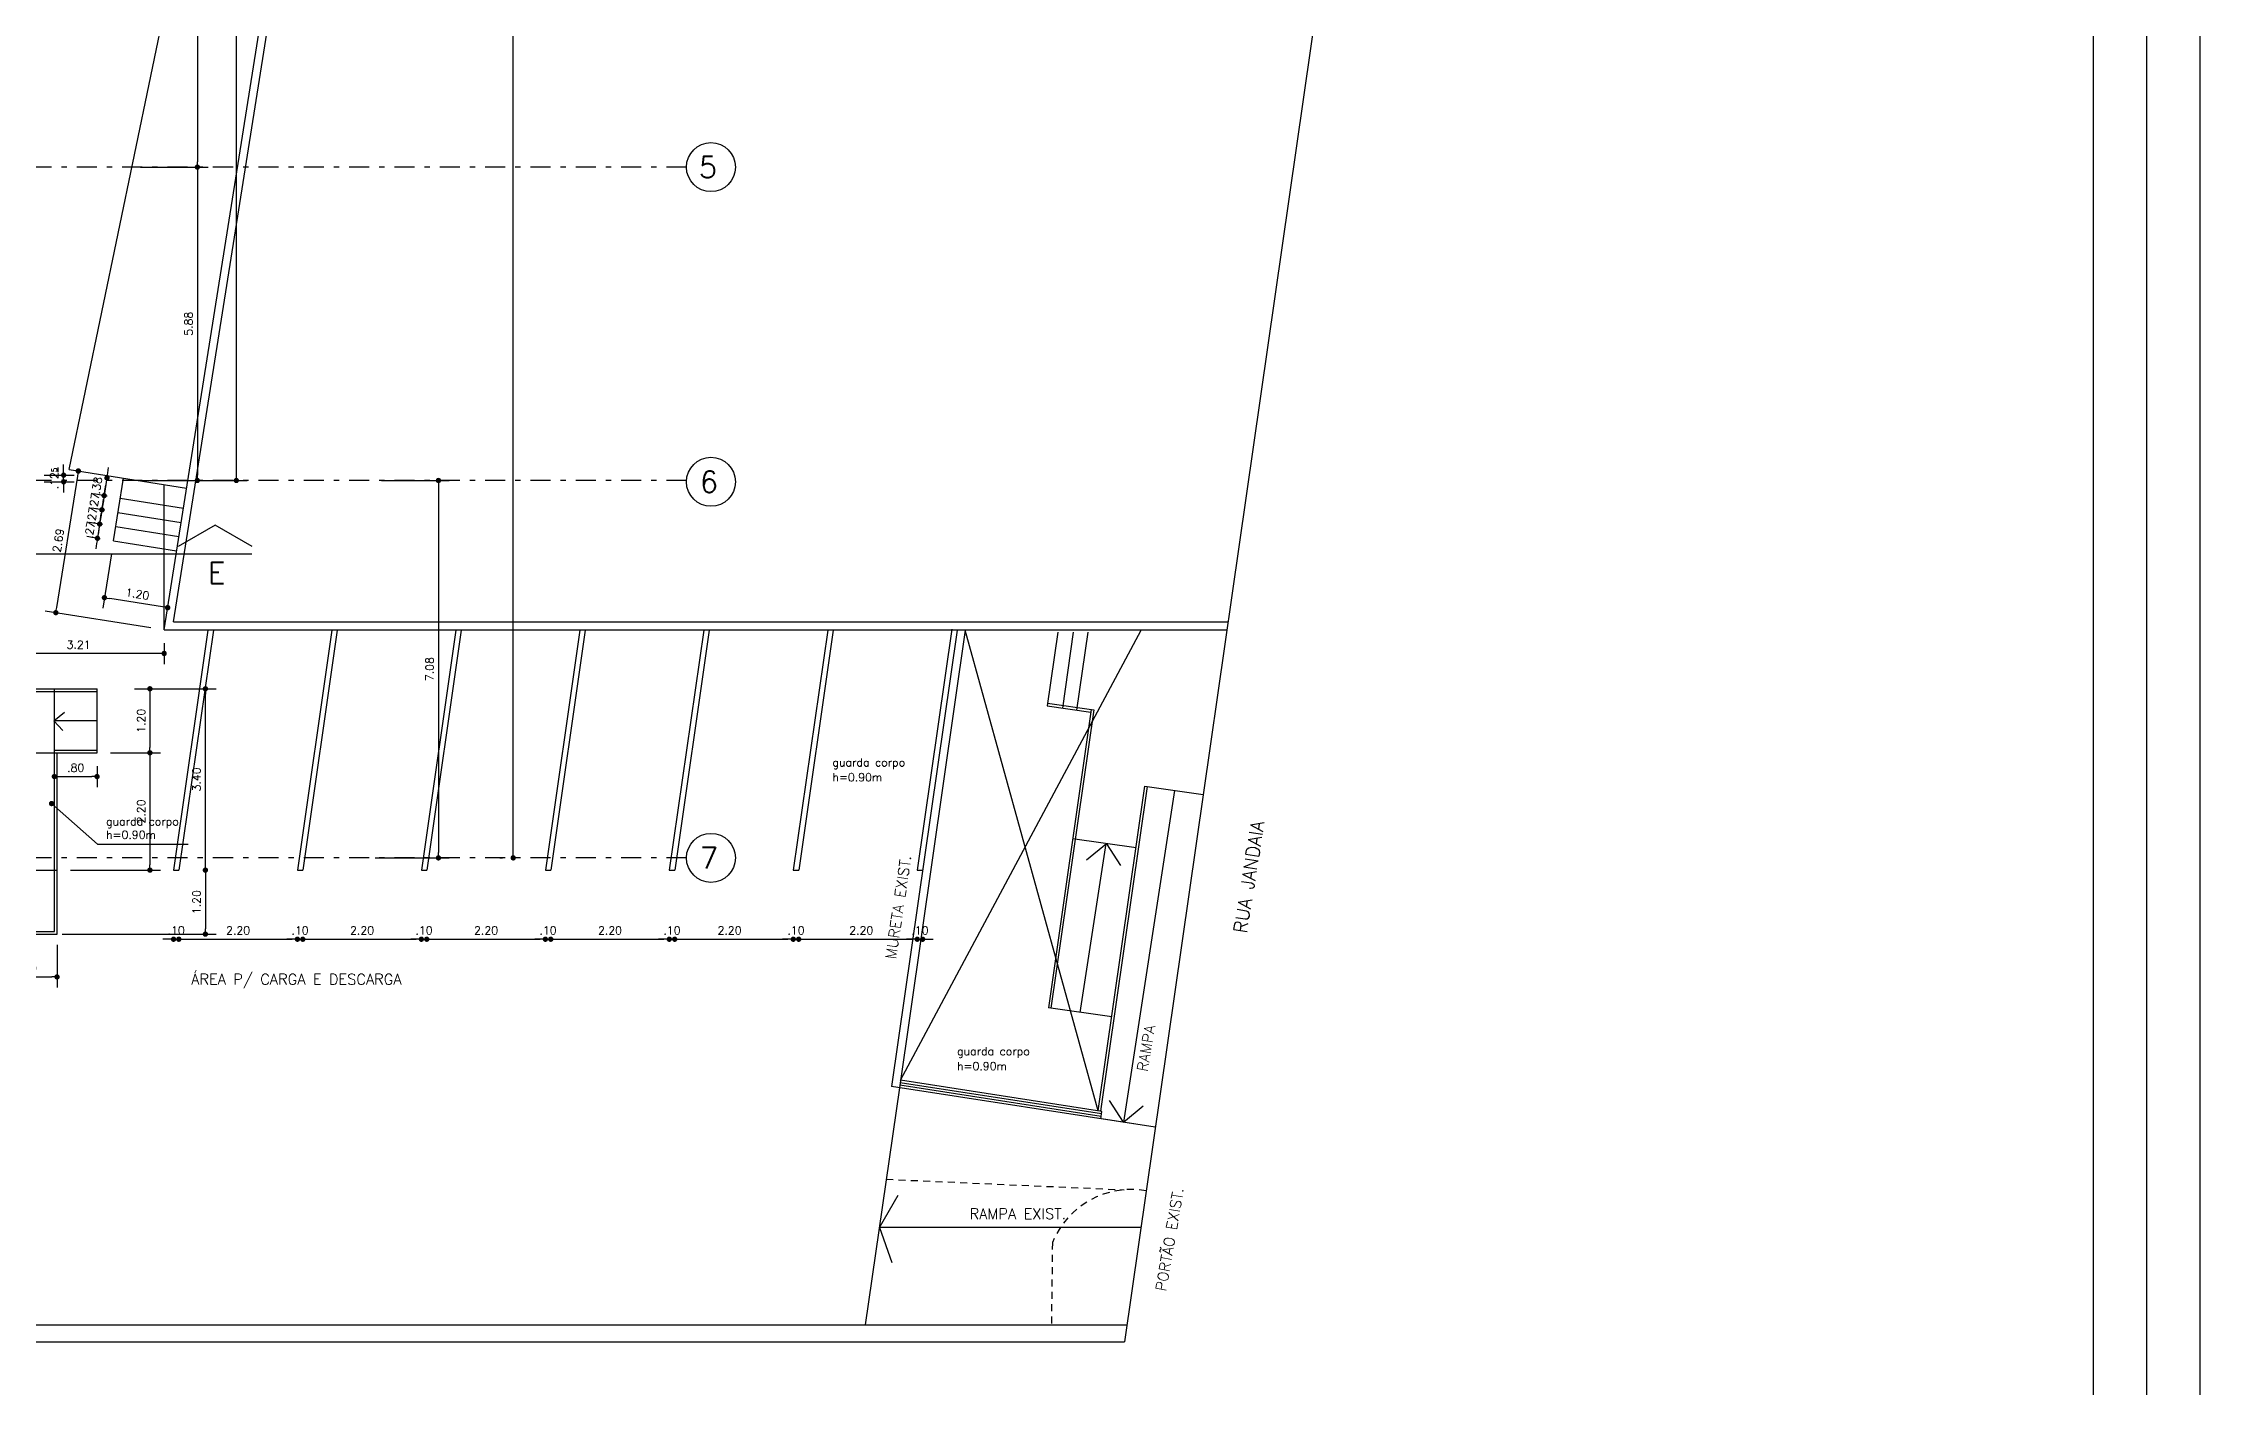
# Model space of a CAD drawing. Extents: x -14 to 107, y -33 to 53.
# Drawn here: x 66.78 to 107.2, y -0.86 to 24.35 of the extents above; entities that cross this region are included whole.
import ezdxf

# ---------------------------------------------------------------- set-up
doc = ezdxf.new("R2010")
doc.units = 0
doc.header["$LTSCALE"] = 1.5
doc.header["$MEASUREMENT"] = 0
doc.linetypes.add('DASHDOT', pattern=[1, 0.5, -0.25, 0, -0.25])
doc.linetypes.add('HIDDEN', pattern=[0.375, 0.25, -0.125])
doc.layers.get('0').update_dxf_attribs({"linetype": 'CONTINUOUS'})
for name, color, linetype in [('A-PAREDE', 3, 'CONTINUOUS'), ('A-PECAS', 7, 'CONTINUOUS'), ('COTAS', 7, 'CONTINUOUS'), ('EIXOS', 32, 'DASHDOT'), ('N-LNHVISTA', 7, 'CONTINUOUS'), ('N-NOTACOES', 6, 'CONTINUOUS'), ('N-TEXTO', 7, 'CONTINUOUS'), ('PLACA-PRE-MOLDADA', 6, 'CONTINUOUS'), ('PLATEIA1', 7, 'CONTINUOUS'), ('SOLID', 251, 'CONTINUOUS'), ('T-FOLHA', 7, 'CONTINUOUS')]:
    doc.layers.add(name, color=color, linetype=linetype)
doc.styles.add('COTA', font='romans.shx')
doc.styles.add('REGUA-080', font='simplex', dxfattribs={"height": 0.15})
doc.styles.add('REGUA-100', font='simplex.shx', dxfattribs={"height": 0.25})
doc.styles.add('ROMANS', font='romans')
doc.styles.add('TERREOB$0$REGUA-080', font='simplex.shx', dxfattribs={"height": 0.4})
doc.dimstyles.new('DG060-1', dxfattribs={"dimscale": 0.1, "dimtxt": 1.5, "dimasz": 1, "dimexe": 2, "dimexo": 2.5, "dimgap": 0.9, "dimtad": 1, "dimzin": 4, "dimdsep": 46, "dimtxsty": 'COTA', "dimblk": 'DOT', "dimblk1": 'DOT', "dimblk2": 'DOT', "dimsah": 1, "dimcen": 0.09, "dimclrd": 1, "dimclre": 1, "dimclrt": 2, "dimadec": 0, "dimazin": 0, "dimtfac": 1, "dimtdec": 4, "dimtix": 1, "dimtmove": 2, "dimatfit": 3, "dimldrblk": 'DOT', "dimfxl": 1, "dimtvp": 2, "dimtolj": 1, "dimtzin": 0, "dimarcsym": 0})

# ---------------------------------------------------------------- blocks, each defined once
blk = doc.blocks.new('N-1116')
at = {"layer": 'N-NOTACOES'}
blk.add_line((0.0315, 0), (0, 0), dxfattribs=at)
blk.add_lwpolyline([(0.03155, 0.00146), (0.02463, 0.00546), (0.0177, 0.00146)], dxfattribs=at)
at = {"layer": 'N-NOTACOES', "style": 'ROMANS'}
blk.add_attdef('A', (0.02326, -0.00545), '', height=0.004, dxfattribs=at)
blk = doc.blocks.new('EIXOE')
ref = blk.add_blockref('N-1116', (68.384, 14.767), dxfattribs=dict(xscale=-100, yscale=100, zscale=100, rotation=180))
ref.add_attrib('A', 'E', (70.71, 15.313), dxfattribs={"layer": 'N-NOTACOES', "height": 0.4, "rotation": 180, "style": 'ROMANS', "text_generation_flag": 2})
blk = doc.blocks.new('DOT')
at = {"color": 0, "linetype": 'ByBlock'}
blk.add_line((-0.5, 0), (-1, 0), dxfattribs=at)
at = {"color": 0, "linetype": 'ByBlock', "const_width": 0.5}
blk.add_lwpolyline([(-0.25, 0, 1), (0.25, 0, 1)], format="xyb", close=True, dxfattribs=at)
blk = doc.blocks.new('*D36')
at = {"color": 1, "linetype": 'ByBlock'}
for p, q in [((68.444, 28.025), (69.867, 28.025)), ((69.667, 27.925), (69.667, 22.125)), ((68.599, 22.025), (69.867, 22.025))]:
    blk.add_line(p, q, dxfattribs=at)
at = {"color": 1, "linetype": 'ByBlock', "xscale": 0.1, "yscale": 0.1, "zscale": 0.1}
for p, rotation in [((69.667, 28.025), 90), ((69.667, 22.025), 270)]:
    blk.add_blockref('DOT', p, dxfattribs=dict(at, rotation=rotation))
at = {"color": 2, "linetype": 'ByBlock', "insert": (69.502, 25.025), "char_height": 0.15, "attachment_point": 5, "rotation": 90, "style": 'COTA'}
blk.add_mtext('\\A1;6.00', dxfattribs=at)
blk = doc.blocks.new('*D122')
at = {"color": 1, "linetype": 'ByBlock'}
for p, q in [((68.599, 22.025), (69.867, 22.025)), ((69.667, 21.925), (69.667, 16.25)), ((68.599, 16.15), (69.867, 16.15))]:
    blk.add_line(p, q, dxfattribs=at)
at = {"color": 1, "linetype": 'ByBlock', "xscale": 0.1, "yscale": 0.1, "zscale": 0.1}
for p, rotation in [((69.667, 22.025), 90), ((69.667, 16.15), 270)]:
    blk.add_blockref('DOT', p, dxfattribs=dict(at, rotation=rotation))
at = {"color": 2, "linetype": 'ByBlock', "insert": (69.502, 19.088), "char_height": 0.15, "attachment_point": 5, "rotation": 90, "style": 'COTA'}
blk.add_mtext('\\A1;5.88', dxfattribs=at)
blk = doc.blocks.new('*D123')
at = {"color": 1, "linetype": 'ByBlock'}
for p, q in [((73.117, 16.15), (74.386, 16.15)), ((74.186, 16.05), (74.186, 9.175)), ((73.001, 9.075), (74.386, 9.075))]:
    blk.add_line(p, q, dxfattribs=at)
at = {"color": 1, "linetype": 'ByBlock', "xscale": 0.1, "yscale": 0.1, "zscale": 0.1}
for p, rotation in [((74.186, 16.15), 90), ((74.186, 9.075), 270)]:
    blk.add_blockref('DOT', p, dxfattribs=dict(at, rotation=rotation))
at = {"color": 2, "linetype": 'ByBlock', "insert": (74.021, 12.613), "char_height": 0.15, "attachment_point": 5, "rotation": 90, "style": 'COTA'}
blk.add_mtext('\\A1;7.08', dxfattribs=at)
blk = doc.blocks.new('*D125')
at = {"color": 1, "linetype": 'ByBlock'}
for p, q in [((69.036, 41.85), (70.598, 41.85)), ((70.398, 16.25), (70.398, 41.75)), ((68.849, 16.15), (70.598, 16.15))]:
    blk.add_line(p, q, dxfattribs=at)
at = {"color": 1, "linetype": 'ByBlock', "xscale": 0.1, "yscale": 0.1, "zscale": 0.1}
for p, rotation in [((70.398, 41.85), 90), ((70.398, 16.15), 270)]:
    blk.add_blockref('DOT', p, dxfattribs=dict(at, rotation=rotation))
at = {"color": 2, "linetype": 'ByBlock', "insert": (70.222, 29), "char_height": 0.15, "attachment_point": 5, "rotation": 90, "style": 'COTA'}
blk.add_mtext('\\A1;25.72\\H0.11;\\L5', dxfattribs=at)
blk = doc.blocks.new('*D126')
at = {"color": 1, "linetype": 'ByBlock'}
for p, q in [((66.795, 16.25), (67.361, 16.25)), ((67.161, 16.35), (67.161, 16.45)), ((67.161, 16.125), (67.161, 16.25)), ((66.795, 16.125), (67.361, 16.125)), ((67.161, 16.025), (67.161, 15.925))]:
    blk.add_line(p, q, dxfattribs=at)
at = {"color": 1, "linetype": 'ByBlock', "xscale": 0.1, "yscale": 0.1, "zscale": 0.1}
for p, rotation in [((67.161, 16.25), 270), ((67.161, 16.125), 90)]:
    blk.add_blockref('DOT', p, dxfattribs=dict(at, rotation=rotation))
at = {"color": 2, "linetype": 'ByBlock', "insert": (66.986, 16.187), "char_height": 0.15, "attachment_point": 5, "rotation": 90, "style": 'COTA'}
blk.add_mtext('\\A1;.12\\H0.1;\\L5', dxfattribs=at)
blk = doc.blocks.new('*D127')
at = {"color": 1, "linetype": 'ByBlock'}
for p, q in [((75.337, 41.85), (75.387, 41.85)), ((75.587, 9.175), (75.587, 41.75)), ((75.337, 9.075), (75.387, 9.075))]:
    blk.add_line(p, q, dxfattribs=at)
at = {"color": 1, "linetype": 'ByBlock', "xscale": 0.1, "yscale": 0.1, "zscale": 0.1}
for p, rotation in [((75.587, 41.85), 90), ((75.587, 9.075), 270)]:
    blk.add_blockref('DOT', p, dxfattribs=dict(at, rotation=rotation))
at = {"color": 2, "linetype": 'ByBlock', "insert": (75.422, 25.463), "char_height": 0.15, "attachment_point": 5, "rotation": 90, "style": 'COTA'}
blk.add_mtext('\\A1;32.775', dxfattribs=at)
blk = doc.blocks.new('*D287')
at = {"color": 1, "linetype": 'ByBlock'}
for p, q in [((65.838, 13.1), (65.838, 12.707)), ((69.045, 13.1), (69.045, 12.707)), ((68.945, 12.907), (65.938, 12.907))]:
    blk.add_line(p, q, dxfattribs=at)
at = {"color": 1, "linetype": 'ByBlock', "xscale": 0.1, "yscale": 0.1, "zscale": 0.1, "rotation": 180}
blk.add_blockref('DOT', (65.838, 12.907), dxfattribs=at)
at = {"color": 1, "linetype": 'ByBlock', "xscale": 0.1, "yscale": 0.1, "zscale": 0.1}
blk.add_blockref('DOT', (69.045, 12.907), dxfattribs=at)
at = {"color": 2, "linetype": 'ByBlock', "insert": (67.441, 13.072), "char_height": 0.15, "attachment_point": 5, "style": 'COTA'}
blk.add_mtext('\\A1;3.21', dxfattribs=at)
blk = doc.blocks.new('*D291')
at = {"color": 1, "linetype": 'ByBlock'}
for p, q in [((65.837, 7.445), (65.837, 6.643)), ((67.037, 7.445), (67.037, 6.643)), ((65.937, 6.843), (66.937, 6.843))]:
    blk.add_line(p, q, dxfattribs=at)
at = {"color": 1, "linetype": 'ByBlock', "xscale": 0.1, "yscale": 0.1, "zscale": 0.1, "rotation": 180}
blk.add_blockref('DOT', (65.837, 6.843), dxfattribs=at)
at = {"color": 1, "linetype": 'ByBlock', "xscale": 0.1, "yscale": 0.1, "zscale": 0.1}
blk.add_blockref('DOT', (67.037, 6.843), dxfattribs=at)
at = {"color": 2, "linetype": 'ByBlock', "insert": (66.437, 7.008), "char_height": 0.15, "attachment_point": 5, "style": 'COTA'}
blk.add_mtext('\\A1;1.20', dxfattribs=at)
blk = doc.blocks.new('*D301')
at = {"color": 1, "linetype": 'ByBlock'}
for p, q in [((68.055, 14.772), (67.894, 13.756)), ((69.012, 13.781), (68.024, 13.938))]:
    blk.add_line(p, q, dxfattribs=at)
at = {"color": 1, "linetype": 'ByBlock', "xscale": 0.1, "yscale": 0.1, "zscale": 0.1}
for p, rotation in [((67.925, 13.953), 170.9962963065149), ((69.111, 13.766), 350.9962963065149)]:
    blk.add_blockref('DOT', p, dxfattribs=dict(at, rotation=rotation))
at = {"color": 2, "linetype": 'ByBlock', "insert": (68.544, 14.022), "char_height": 0.15, "attachment_point": 5, "rotation": 350.9963, "style": 'COTA'}
blk.add_mtext('\\A1;1.20', dxfattribs=at)
blk = doc.blocks.new('*D302')
at = {"color": 1, "linetype": 'ByBlock'}
for p, q in [((67.973, 16.198), (67.92, 15.866)), ((67.989, 16.296), (68.004, 16.395)), ((67.974, 15.858), (67.723, 15.898)), ((67.905, 15.767), (67.889, 15.669))]:
    blk.add_line(p, q, dxfattribs=at)
at = {"color": 1, "linetype": 'ByBlock', "xscale": 0.1, "yscale": 0.1, "zscale": 0.1}
for p, rotation in [((67.973, 16.198), 260.996296306514), ((67.92, 15.866), 80.99629630651393)]:
    blk.add_blockref('DOT', p, dxfattribs=dict(at, rotation=rotation))
at = {"color": 2, "linetype": 'ByBlock', "insert": (67.784, 16.058), "char_height": 0.15, "attachment_point": 5, "rotation": 80.9963, "style": 'COTA'}
blk.add_mtext('\\A1;.38', dxfattribs=at)
blk = doc.blocks.new('*D303')
at = {"color": 1, "linetype": 'ByBlock'}
for p, q in [((67.92, 15.866), (67.878, 15.6)), ((67.936, 15.965), (67.952, 16.064)), ((67.932, 15.591), (67.681, 15.631)), ((67.863, 15.501), (67.847, 15.402))]:
    blk.add_line(p, q, dxfattribs=at)
at = {"color": 1, "linetype": 'ByBlock', "xscale": 0.1, "yscale": 0.1, "zscale": 0.1}
for p, rotation in [((67.92, 15.866), 260.9962963065189), ((67.878, 15.6), 80.99629630651893)]:
    blk.add_blockref('DOT', p, dxfattribs=dict(at, rotation=rotation))
at = {"color": 2, "linetype": 'ByBlock', "insert": (67.736, 15.759), "char_height": 0.15, "attachment_point": 5, "rotation": 80.9963, "style": 'COTA'}
blk.add_mtext('\\A1;.27', dxfattribs=at)
blk = doc.blocks.new('*D304')
at = {"color": 1, "linetype": 'ByBlock'}
for p, q in [((67.894, 15.698), (67.91, 15.797)), ((67.889, 15.324), (67.638, 15.364)), ((67.878, 15.6), (67.836, 15.333)), ((67.82, 15.234), (67.805, 15.135))]:
    blk.add_line(p, q, dxfattribs=at)
at = {"color": 1, "linetype": 'ByBlock', "xscale": 0.1, "yscale": 0.1, "zscale": 0.1}
for p, rotation in [((67.836, 15.333), 80.9962963065095), ((67.878, 15.6), 260.9962963065095)]:
    blk.add_blockref('DOT', p, dxfattribs=dict(at, rotation=rotation))
at = {"color": 2, "linetype": 'ByBlock', "insert": (67.694, 15.492), "char_height": 0.15, "attachment_point": 5, "rotation": 80.9963, "style": 'COTA'}
blk.add_mtext('\\A1;.27', dxfattribs=at)
blk = doc.blocks.new('*D305')
at = {"color": 1, "linetype": 'ByBlock'}
for p, q in [((67.852, 15.432), (67.867, 15.53)), ((67.847, 15.058), (67.596, 15.098)), ((67.778, 14.967), (67.762, 14.869)), ((67.836, 15.333), (67.794, 15.066))]:
    blk.add_line(p, q, dxfattribs=at)
at = {"color": 1, "linetype": 'ByBlock', "xscale": 0.1, "yscale": 0.1, "zscale": 0.1}
for p, rotation in [((67.836, 15.333), 260.9962963065128), ((67.794, 15.066), 80.99629630651282)]:
    blk.add_blockref('DOT', p, dxfattribs=dict(at, rotation=rotation))
at = {"color": 2, "linetype": 'ByBlock', "insert": (67.652, 15.225), "char_height": 0.15, "attachment_point": 5, "rotation": 80.9963, "style": 'COTA'}
blk.add_mtext('\\A1;.27', dxfattribs=at)
blk = doc.blocks.new('*D306')
at = {"color": 1, "linetype": 'ByBlock'}
for p, q in [((67.42, 16.229), (67.03, 13.77)), ((68.798, 13.389), (66.817, 13.703))]:
    blk.add_line(p, q, dxfattribs=at)
at = {"color": 1, "linetype": 'ByBlock', "xscale": 0.1, "yscale": 0.1, "zscale": 0.1}
for p, rotation in [((67.436, 16.328), 80.99629630651445), ((67.015, 13.672), 260.9962963065145)]:
    blk.add_blockref('DOT', p, dxfattribs=dict(at, rotation=rotation))
at = {"color": 2, "linetype": 'ByBlock', "insert": (67.062, 15.026), "char_height": 0.15, "attachment_point": 5, "rotation": 80.9963, "style": 'COTA'}
blk.add_mtext('\\A1;2.69', dxfattribs=at)
blk = doc.blocks.new('*D307')
at = {"color": 1, "linetype": 'ByBlock'}
for p, q in [((69.818, 8.745), (69.818, 7.745)), ((67.135, 7.645), (70.018, 7.645))]:
    blk.add_line(p, q, dxfattribs=at)
at = {"color": 1, "linetype": 'ByBlock', "xscale": 0.1, "yscale": 0.1, "zscale": 0.1}
for p, rotation in [((69.818, 8.845), 90), ((69.818, 7.645), 270)]:
    blk.add_blockref('DOT', p, dxfattribs=dict(at, rotation=rotation))
at = {"color": 2, "linetype": 'ByBlock', "insert": (69.653, 8.245), "char_height": 0.15, "attachment_point": 5, "rotation": 90, "style": 'COTA'}
blk.add_mtext('\\A1;1.20', dxfattribs=at)
blk = doc.blocks.new('*D308')
at = {"color": 1, "linetype": 'ByBlock'}
for p, q in [((68.487, 12.245), (70.018, 12.245)), ((69.818, 8.945), (69.818, 12.145))]:
    blk.add_line(p, q, dxfattribs=at)
at = {"color": 1, "linetype": 'ByBlock', "xscale": 0.1, "yscale": 0.1, "zscale": 0.1}
for p, rotation in [((69.818, 12.245), 90), ((69.818, 8.845), 270)]:
    blk.add_blockref('DOT', p, dxfattribs=dict(at, rotation=rotation))
at = {"color": 2, "linetype": 'ByBlock', "insert": (69.653, 10.545), "char_height": 0.15, "attachment_point": 5, "rotation": 90, "style": 'COTA'}
blk.add_mtext('\\A1;3.40', dxfattribs=at)
blk = doc.blocks.new('*D309')
at = {"color": 1, "linetype": 'ByBlock'}
for p, q in [((67.087, 10.599), (67.687, 10.599)), ((67.787, 10.795), (67.787, 10.399))]:
    blk.add_line(p, q, dxfattribs=at)
at = {"color": 1, "linetype": 'ByBlock', "xscale": 0.1, "yscale": 0.1, "zscale": 0.1, "rotation": 180}
blk.add_blockref('DOT', (66.987, 10.599), dxfattribs=at)
at = {"color": 1, "linetype": 'ByBlock', "xscale": 0.1, "yscale": 0.1, "zscale": 0.1}
blk.add_blockref('DOT', (67.787, 10.599), dxfattribs=at)
at = {"color": 2, "linetype": 'ByBlock', "insert": (67.387, 10.764), "char_height": 0.15, "attachment_point": 5, "style": 'COTA'}
blk.add_mtext('\\A1;.80', dxfattribs=at)
blk = doc.blocks.new('*D310')
at = {"color": 1, "linetype": 'ByBlock'}
for p, q in [((68.778, 12.145), (68.778, 11.145)), ((68.037, 11.045), (68.978, 11.045))]:
    blk.add_line(p, q, dxfattribs=at)
at = {"color": 1, "linetype": 'ByBlock', "xscale": 0.1, "yscale": 0.1, "zscale": 0.1}
for p, rotation in [((68.778, 12.245), 90), ((68.778, 11.045), 270)]:
    blk.add_blockref('DOT', p, dxfattribs=dict(at, rotation=rotation))
at = {"color": 2, "linetype": 'ByBlock', "insert": (68.613, 11.645), "char_height": 0.15, "attachment_point": 5, "rotation": 90, "style": 'COTA'}
blk.add_mtext('\\A1;1.20', dxfattribs=at)
blk = doc.blocks.new('*D311')
at = {"color": 1, "linetype": 'ByBlock'}
for p, q in [((68.778, 10.945), (68.778, 8.945)), ((67.287, 8.845), (68.978, 8.845))]:
    blk.add_line(p, q, dxfattribs=at)
at = {"color": 1, "linetype": 'ByBlock', "xscale": 0.1, "yscale": 0.1, "zscale": 0.1}
for p, rotation in [((68.778, 11.045), 90), ((68.778, 8.845), 270)]:
    blk.add_blockref('DOT', p, dxfattribs=dict(at, rotation=rotation))
at = {"color": 2, "linetype": 'ByBlock', "insert": (68.613, 9.945), "char_height": 0.15, "attachment_point": 5, "rotation": 90, "style": 'COTA'}
blk.add_mtext('\\A1;2.20', dxfattribs=at)

msp = doc.modelspace()

# ---------------------------------------------------------------- linework, layer by layer
at = {"color": 1, "linetype": 'ByBlock'}
for p, q in [((69.1207, 7.5499), (69.0207, 7.5499)), ((69.2207, 7.5499), (69.3196, 7.5499)), ((69.4196, 7.5499), (71.4423, 7.5499)), ((69.4196, 7.5499), (69.5196, 7.5499)), ((71.4423, 7.5499), (71.3423, 7.5499)), ((71.5423, 7.5499), (71.6433, 7.5499)), ((71.7433, 7.5499), (73.7659, 7.5499)), ((71.7433, 7.5499), (71.8433, 7.5499)), ((73.7659, 7.5499), (73.6659, 7.5499)), ((73.8659, 7.5499), (73.967, 7.5499)), ((74.067, 7.5499), (76.0896, 7.5499)), ((74.067, 7.5499), (74.167, 7.5499)), ((76.0896, 7.5499), (75.9896, 7.5499)), ((76.1896, 7.5499), (76.2906, 7.5499)), ((76.3906, 7.5499), (78.4132, 7.5499)), ((76.3906, 7.5499), (76.4906, 7.5499)), ((78.4132, 7.5499), (78.3132, 7.5499)), ((78.5132, 7.5499), (78.6143, 7.5499)), ((78.7143, 7.5499), (80.7369, 7.5499)), ((78.7143, 7.5499), (78.8143, 7.5499)), ((80.7369, 7.5499), (80.6369, 7.5499)), ((80.8369, 7.5499), (80.9379, 7.5499)), ((81.0379, 7.5499), (83.0605, 7.5499)), ((81.0379, 7.5499), (81.1379, 7.5499)), ((83.0605, 7.5499), (82.9605, 7.5499)), ((83.1605, 7.5499), (83.2616, 7.5499)), ((83.3616, 7.5499), (83.4616, 7.5499))]:
    msp.add_line(p, q, dxfattribs=at)
at = {"layer": 'A-PAREDE', "color": 2}
for p, q in [((67.263, 16.3551), (72.5631, 41.85)), ((67.263, 16.3551), (69.4655, 16.0062)), ((68.0941, 15.0186), (68.2803, 16.194)), ((68.2209, 15.8186), (69.4061, 15.6308)), ((68.1786, 15.552), (69.3638, 15.3642)), ((68.0941, 15.0186), (69.2793, 14.8308)), ((68.1364, 15.2853), (69.3216, 15.0975)), ((69.2186, 8.8468), (69.3196, 8.8468)), ((71.5423, 8.8468), (71.6433, 8.8468)), ((73.8659, 8.8468), (73.967, 8.8468)), ((76.1896, 8.8468), (76.2906, 8.8468)), ((78.5132, 8.8468), (78.6143, 8.8468)), ((80.8369, 8.8468), (80.9379, 8.8468)), ((83.1605, 8.8468), (83.2616, 8.8468))]:
    msp.add_line(p, q, dxfattribs=at)
at = {"layer": 'A-PAREDE'}
for p, q in [((69.0447, 13.35), (73.5605, 41.85)), ((69.2203, 13.5), (73.7362, 42)), ((69.0447, 13.35), (88.9621, 13.35)), ((69.2203, 13.5), (88.9837, 13.5)), ((0.321, 0), (87.0425, 0)), ((22.9123, 0.32), (87.0885, 0.32))]:
    msp.add_line(p, q, dxfattribs=at)
at = {"layer": 'A-PECAS'}
for p, q in [((86.6148, 4.2782, 1.484), (82.8394, 4.8603, 1.484)), ((86.6217, 4.3226, 1.484), (82.8463, 4.9048, 1.484)), ((87.62, 4.0271, 1.484), (82.6781, 4.7891, 1.484)), ((86.6072, 4.2288, 1.484), (82.8318, 4.8109, 1.484)), ((87.62, 4.0271, 1.484), (86.5326, 4.1947, 1.484))]:
    msp.add_line(p, q, dxfattribs=at)
at = {"layer": 'A-PECAS', "linetype": 'HIDDEN', "ltscale": 0.35}
for p, q in [((82.5796, 3.0498), (87.0402, 2.8529)), ((85.6931, 1.8635), (85.6753, 0.3199))]:
    msp.add_line(p, q, dxfattribs=at)
msp.add_arc((87.1744, 1.2584), 1.6001, 80.13481, 157.78289, dxfattribs=at)
at = {"layer": 'EIXOS', "ltscale": 0.5}
for p, q in [((78.8353, 22.0251), (-5.9475, 22.0251)), ((78.8353, 16.1501), (-5.9475, 16.1501)), ((78.8353, 9.0751), (-5.9475, 9.0751))]:
    msp.add_line(p, q, dxfattribs=at)
at = {"layer": 'EIXOS', "linetype": 'Continuous'}
for centre in [(79.2945, 22.0251), (79.2945, 16.125), (79.2945, 9.0751)]:
    msp.add_circle(centre, 0.4592, dxfattribs=at)
at = {"layer": 'N-LNHVISTA'}
for p, q in [((93.513, 44.9995), (87.0425, 0)), ((69.8657, 13.3468), (69.2186, 8.8468)), ((69.9667, 13.3468), (69.3196, 8.8468)), ((72.1893, 13.3468), (71.5423, 8.8468)), ((72.2904, 13.3468), (71.6433, 8.8468)), ((74.513, 13.3468), (73.8659, 8.8468)), ((74.614, 13.3468), (73.967, 8.8468)), ((76.8366, 13.3468), (76.1896, 8.8468)), ((76.9377, 13.3468), (76.2906, 8.8468)), ((79.1603, 13.3468), (78.5132, 8.8468)), ((79.2613, 13.3468), (78.6143, 8.8468)), ((81.484, 13.3468), (80.8369, 8.8468)), ((81.585, 13.3468), (80.9379, 8.8468)), ((83.9086, 13.3468), (82.6781, 4.7891)), ((84.0602, 13.3468), (82.8264, 4.7662)), ((83.8097, 13.361), (83.1605, 8.8468)), ((85.7933, 13.3093), (85.5943, 11.9254)), ((86.0853, 13.3093), (85.8804, 11.8843)), ((86.3581, 13.3093), (86.1476, 11.8458)), ((65.8375, 12.2451), (67.7874, 12.2451)), ((65.8375, 12.1951), (67.7874, 12.1951)), ((66.9874, 7.6951), (66.9874, 12.2451)), ((67.7874, 11.0451), (67.7874, 12.2451)), ((85.5943, 11.9254), (86.4149, 11.8074)), ((85.6014, 11.9749), (86.4715, 11.8498)), ((86.422, 11.8569), (85.6178, 6.2644)), ((86.4715, 11.8498), (85.6673, 6.2573)), ((65.8375, 11.0451), (67.7874, 11.0451)), ((66.9874, 11.0951), (67.7874, 11.0951)), ((67.0374, 7.6451), (67.0374, 11.0451)), ((86.5525, 4.3333), (87.4276, 10.4191)), ((86.602, 4.3262), (87.4771, 10.412)), ((87.4276, 10.4191), (88.5166, 10.2625)), ((87.2611, 9.261), (86.0733, 9.4318)), ((65.8375, 8.8451), (67.0374, 8.8451)), ((62.6519, 7.6951), (66.9874, 7.6951)), ((62.6519, 7.6451), (67.0374, 7.6451)), ((86.8056, 6.0936), (85.6178, 6.2644)), ((82.8264, 4.7662), (82.187, 0.3199)), ((86.6019, 4.1848), (86.6217, 4.3226)), ((87.0651, 0.1713), (87.0671, 0.1711))]:
    msp.add_line(p, q, dxfattribs=at)
at = {"layer": 'N-LNHVISTA', "color": 1}
for p, q in [((82.8463, 4.9048, 1.484), (87.3602, 13.3468)), ((86.5525, 4.3333, 1.484), (84.0602, 13.3468)), ((66.9797, 11.6451), (67.1743, 11.8054)), ((66.9797, 11.6451), (67.1453, 11.4653)), ((67.7874, 11.6451), (66.9874, 11.6451)), ((87.9839, 10.3391, -0.3044), (87.0247, 4.1188, 1.333)), ((86.2117, 6.179), (86.6994, 9.3418, 0.8325)), ((86.7069, 9.3407), (86.3346, 9.0317, -1.549)), ((86.7069, 9.3407), (86.9688, 8.9339, -1.549)), ((87.0247, 4.1188, 1.2375), (86.7628, 4.5256, -0.3115)), ((87.0247, 4.1188, 1.2375), (87.397, 4.4278, -0.3115)), ((87.3601, 2.1463), (82.4497, 2.1463))]:
    msp.add_line(p, q, dxfattribs=at)
at = {"layer": 'N-NOTACOES'}
msp.add_line((69.0447, 13.35), (69.0447, 16.0606), dxfattribs=at)
at = {"layer": 'PLATEIA1'}
msp.add_line((82.4497, 2.1463), (82.7999, 2.7488), dxfattribs=at)
at = {"layer": 'PLATEIA1', "color": 1}
for q in [(82.7999, 2.7488), (82.6818, 1.4892)]:
    msp.add_line((82.4497, 2.1463), q, dxfattribs=at)
at = {"layer": 'SOLID'}
msp.add_line((67.5405, 14.7673), (43.3315, 14.7673), dxfattribs=at)
at = {"layer": 'T-FOLHA', "color": 1}
msp.add_lwpolyline([(-13.699, -33.2871), (-13.699, 52.8129), (107.201, 52.8129), (107.201, -33.2871)], close=True, dxfattribs=at)
at = {"layer": 'T-FOLHA', "color": 2}
msp.add_lwpolyline([(-12.699, -32.2871), (-12.699, 51.8129), (106.201, 51.8129), (106.201, -32.2871)], close=True, dxfattribs=at)
at = {"layer": 'T-FOLHA', "color": 3}
msp.add_lwpolyline([(-10.199, 50.4912), (105.201, 50.4912), (105.201, -30.6831), (-10.199, -30.6831), (-10.199, 50.4912)], dxfattribs=at)

# ---------------------------------------------------------------- block references
at = {"color": 1, "linetype": 'ByBlock', "xscale": 0.1, "yscale": 0.1, "zscale": 0.1}
for p in [(69.2207, 7.5499), (71.5423, 7.5499), (71.5423, 7.5499), (73.8659, 7.5499), (73.8659, 7.5499), (76.1896, 7.5499), (76.1896, 7.5499), (78.5132, 7.5499), (78.5132, 7.5499), (80.8369, 7.5499), (80.8369, 7.5499), (83.1605, 7.5499), (83.1605, 7.5499)]:
    msp.add_blockref('DOT', p, dxfattribs=at)
at = {"color": 1, "linetype": 'ByBlock', "xscale": 0.1, "yscale": 0.1, "zscale": 0.1, "rotation": 180}
for p in [(69.3196, 7.5499), (69.3196, 7.5499), (71.6433, 7.5499), (71.6433, 7.5499), (73.967, 7.5499), (73.967, 7.5499), (76.2906, 7.5499), (76.2906, 7.5499), (78.6143, 7.5499), (78.6143, 7.5499), (80.9379, 7.5499), (80.9379, 7.5499), (83.2616, 7.5499)]:
    msp.add_blockref('DOT', p, dxfattribs=at)
at = {"layer": 'A-PAREDE', "xscale": -1, "rotation": 180}
msp.add_blockref('EIXOE', (-0.8436, 29.5347), dxfattribs=at)

# ---------------------------------------------------------------- texts
at = {"color": 2, "linetype": 'ByBlock', "char_height": 0.15, "attachment_point": 5, "style": 'COTA'}
for s, insert in [('\\A1;.10', (69.2702, 7.7149)), ('\\A1;2.20', (70.431, 7.7149)), ('\\A1;.10', (71.5928, 7.7149)), ('\\A1;2.20', (72.7546, 7.7149)), ('\\A1;.10', (73.9164, 7.7149)), ('\\A1;2.20', (75.0783, 7.7149)), ('\\A1;.10', (76.2401, 7.7149)), ('\\A1;2.20', (77.4019, 7.7149)), ('\\A1;.10', (78.5638, 7.7149)), ('\\A1;2.20', (79.6423, 7.7149)), ('\\A1;.10', (80.8874, 7.7149)), ('\\A1;2.20', (82.111, 7.7149)), ('\\A1;.10', (83.2111, 7.7149))]:
    msp.add_mtext(s, dxfattribs=dict(at, insert=insert))
at = {"layer": 'EIXOS', "color": 2, "style": 'ROMANS'}
for s, p in [('5', (79.0654, 21.8249)), ('6', (79.0844, 15.9248)), ('7', (79.0844, 8.8749))]:
    msp.add_text(s, height=0.4, dxfattribs=at).set_placement(p)
at = {"layer": 'N-TEXTO', "color": 2, "style": 'ROMANS'}
for s, p in [('guarda corpo', (81.5717, 10.7911)), ('h=0.90m', (81.5717, 10.5121)), ('guarda corpo', (83.9071, 5.3748)), ('h=0.90m', (83.9071, 5.0958))]:
    msp.add_text(s, height=0.15, dxfattribs=at).set_placement(p)
at = {"layer": 'N-TEXTO', "color": 4, "style": 'REGUA-100'}
msp.add_text('RUA JANDAIA', height=0.25, rotation=81.05463, dxfattribs=at).set_placement((89.3357, 7.6541))
at = {"layer": 'N-TEXTO', "color": 3, "style": 'TERREOB$0$REGUA-080'}
for s, rotation, p in [('MURETA EXIST.', 81.51808, (82.7587, 7.1657)), ('RAMPA', 80.24449, (87.4738, 5.0577, 0.5547)), ('PORTÃO EXIST.', 80.24449, (87.8228, 0.9383, 0.0914))]:
    msp.add_text(s, height=0.2, rotation=rotation, dxfattribs=at).set_placement(p)
at = {"layer": 'N-TEXTO', "color": 3}
for s, style, p in [('ÁREA P/ CARGA E DESCARGA', 'REGUA-080', (69.552, 6.7006)), ('RAMPA EXIST.', 'TERREOB$0$REGUA-080', (84.1418, 2.3034))]:
    msp.add_text(s, height=0.2, dxfattribs=dict(at, style=style)).set_placement(p)
at = {"layer": 'N-TEXTO', "color": 2, "linetype": 'ByBlock', "insert": (67.9564, 9.8325), "char_height": 0.15, "attachment_point": 1, "style": 'COTA'}
msp.add_mtext('guarda corpo\\Ph=0.90m', dxfattribs=at)

# ---------------------------------------------------------------- dimensions: what is measured, and where the dimension line sits
at = {"layer": 'COTAS'}
for base, p1, p2, text, picture, middle in [((70.398, 41.8501), (68.5988, 16.1501), (68.7862, 41.8501), '25.72\\H0.11;\\L5', '*D125', (70.222, 29.0001)), ((69.6674, 22.0251), (68.194, 28.0251), (68.3488, 22.0251), '6.00', '*D36', (69.5024, 25.0251)), ((67.1608, 16.25), (66.5447, 16.125), (66.5447, 16.25), '.12\\H0.1;\\L5', '*D126', (66.9858, 16.1875))]:
    dim = msp.add_linear_dim(base=base, p1=p1, p2=p2, angle=90, text=text, dimstyle='DG060-1', dxfattribs=at)
    dim.commit()
    dim.dimension.update_dxf_attribs({"geometry": picture, "text_midpoint": middle})
dim = msp.add_linear_dim(base=(75.5875, 41.85), p1=(75.5875, 9.0751), p2=(75.5875, 41.85), angle=90, dimstyle='DG060-1', override={"dimdec": 3}, dxfattribs=at)
dim.commit()
dim.dimension.update_dxf_attribs({"geometry": '*D127', "text_midpoint": (75.4225, 25.4626)})
for base, p1, p2, picture, middle in [((69.66738, 16.15012), (68.3488, 22.02513), (68.3488, 16.15012), '*D122', (69.50238, 19.08763)), ((74.1857074876, 9.0751240291), (72.8671262819, 16.1501240291), (72.7506861663, 9.0751240291), '*D123', (74.0207074876, 12.6126240291))]:
    dim = msp.add_linear_dim(base=base, p1=p1, p2=p2, angle=90, dimstyle='DG060-1', dxfattribs=at)
    dim.commit()
    dim.dimension.update_dxf_attribs({"geometry": picture, "text_midpoint": middle})
at = {"layer": 'N-NOTACOES'}
for base, p1, p2, picture, middle in [((65.8375, 12.9065), (69.0447, 13.35), (65.8375, 13.35), '*D287', (67.4411, 13.0715)), ((67.0374, 6.8427), (65.8374, 7.6951), (67.0374, 7.6951), '*D291', (66.4374, 7.0077))]:
    dim = msp.add_linear_dim(base=base, p1=p1, p2=p2, dimstyle='DG060-1', dxfattribs=at)
    dim.commit()
    dim.dimension.update_dxf_attribs({"geometry": picture, "text_midpoint": middle})
at = {"layer": 'PLACA-PRE-MOLDADA'}
for p1, p2, distance, picture, middle in [((69.4655, 16.0062), (69.0447, 13.35), -2.0552, '*D306', (67.0623, 15.0255)), ((68.1786, 15.552), (68.1364, 15.2853), -0.3041, '*D304', (67.6941, 15.492)), ((68.2209, 15.8186), (68.1786, 15.552), -0.3041, '*D303', (67.7364, 15.7587)), ((68.1364, 15.2853), (68.0941, 15.0186), -0.3041, '*D305', (67.6519, 15.2254)), ((69.2793, 14.8308), (68.0941, 15.0186), 1.0785, '*D301', (68.5437, 14.0225))]:
    dim = msp.add_aligned_dim(p1=p1, p2=p2, distance=distance, dimstyle='DG060-1', override={"dimse1": 1}, dxfattribs=at)
    dim.commit()
    dim.dimension.update_dxf_attribs({"geometry": picture, "text_midpoint": middle})
dim = msp.add_aligned_dim(p1=(68.2734, 16.1501), p2=(68.2209, 15.8186), distance=-0.3041, text='.38', dimstyle='DG060-1', override={"dimse1": 1}, dxfattribs=at)
dim.commit()
dim.dimension.update_dxf_attribs({"geometry": '*D302', "text_midpoint": (67.7838, 16.0578)})
for base, p1, p2, picture, middle in [((69.8181, 12.2451), (67.0374, 8.8451), (68.2374, 12.2451), '*D308', (69.6531, 10.5451)), ((68.778, 11.0451), (67.7874, 12.2451), (67.7874, 11.0451), '*D310', (68.613, 11.6451)), ((68.778, 8.8451), (66.9874, 11.0451), (67.0374, 8.8451), '*D311', (68.613, 9.9451)), ((69.8181, 7.6451), (66.8813, 8.8451), (66.8847, 7.6451), '*D307', (69.6531, 8.2451))]:
    dim = msp.add_linear_dim(base=base, p1=p1, p2=p2, angle=90, dimstyle='DG060-1', override={"dimse1": 1}, dxfattribs=at)
    dim.commit()
    dim.dimension.update_dxf_attribs({"geometry": picture, "text_midpoint": middle})
dim = msp.add_linear_dim(base=(67.7874, 10.5988), p1=(66.9874, 11.0451), p2=(67.7874, 11.0451), dimstyle='DG060-1', override={"dimse1": 1}, dxfattribs=at)
dim.commit()
dim.dimension.update_dxf_attribs({"geometry": '*D309', "text_midpoint": (67.3874, 10.7638)})

# ---------------------------------------------------------------- leaders
at = {"layer": 'N-TEXTO', "color": 1, "linetype": 'ByBlock', "annotation_type": 0, "has_hookline": 1, "hookline_direction": 0, "text_width": 1.5071}
msp.add_leader([(66.9347, 10.0934), (67.7985, 9.3311), (67.8985, 9.3311)], dimstyle='DG060-1', dxfattribs=at)

doc.saveas('drawing.dxf')
